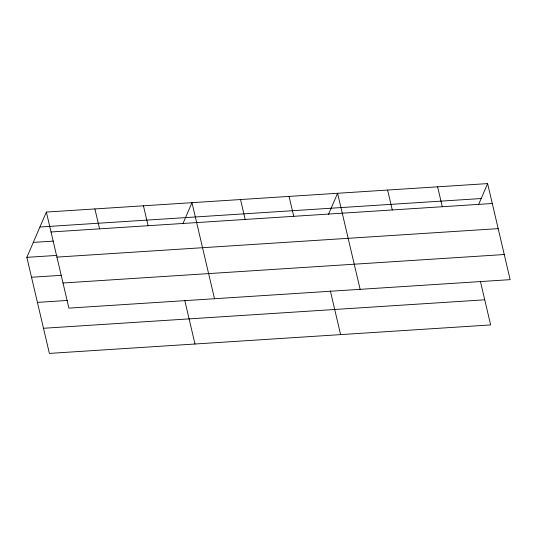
<?xml version="1.0" encoding="UTF-8"?>
<svg xmlns="http://www.w3.org/2000/svg" width="537" height="537" viewBox="0 0 537 537"><rect width="100%" height="100%" fill="white"/><g stroke="black" fill="none" stroke-linecap="round" stroke-linejoin="round"><path stroke-width="0.81" d="M480.373 281.193L490.637 324.932L49.384 353.406L26.85 257.344L46.363 212.068L487.616 183.594L510.15 279.656L68.897 308.124L46.363 212.068M182.882 223.768L191.977 202.671L214.511 298.733M328.496 214.377L337.592 193.273L360.126 289.336M478.527 204.698L487.616 183.594M39.926 227.01L481.179 198.536M51.035 231.977L492.288 203.503M33.287 242.402L53.378 241.106M26.85 257.344L56.976 255.397M56.929 257.102L498.182 228.634M31.522 277.253L61.648 275.306M63.004 282.992L504.256 254.525M37.415 302.385L67.541 300.438M43.484 328.275L484.743 299.807M437.608 186.822L442.28 206.732M387.6 190.051L392.272 209.96M330.349 290.873L340.606 334.611M289.054 196.408L293.726 216.317M240.516 199.536L245.187 219.445M184.735 300.27L194.991 344.009M143.439 205.805L148.111 225.708M94.901 208.933L99.573 228.843"/></g></svg>
